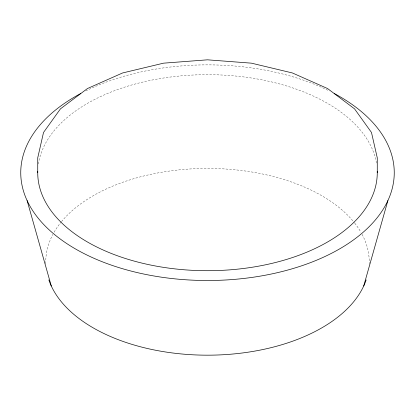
<?xml version="1.0" encoding="UTF-8"?>
<svg xmlns="http://www.w3.org/2000/svg" width="415" height="415" viewBox="0 0 415 415"><rect width="100%" height="100%" fill="white"/><g stroke="black" fill="none" stroke-linecap="round" stroke-linejoin="round"><path stroke-width="0.31" stroke-dasharray="2.08 1.56" d="M85.729 90.942A186.75 107.817 0 0 1 329.271 90.942M362.098 234.382A161.731 93.375 0 0 1 369.2 263.665M45.8 263.665A161.731 93.375 0 0 1 52.902 234.382M54.1 232.218A161.731 93.375 0 0 1 61.078 222.15M61.498 221.636A161.731 93.375 0 0 1 208.491 168.428A161.731 93.375 0 0 1 354.337 222.668M354.752 223.187A161.731 93.375 0 0 1 360.9 232.218M38.408 163.961A169.766 98.013 0 0 1 207.5 74.674A169.766 98.013 0 0 1 376.592 163.961"/><path stroke-width="0.62" d="M363.722 285.971L387.885 200.595M27.115 200.595L51.278 285.971M377.266 172.692L377.266 157.84L371.482 132.468L354.524 108.829L327.544 88.53L292.383 72.957L251.438 63.163L207.5 59.822L163.562 63.163L122.617 72.957L87.456 88.53L60.476 108.829L43.518 132.468L37.734 157.84L37.734 172.692M334.246 93.505A186.75 107.817 0 0 1 341.275 247.921A186.75 107.817 0 0 1 73.725 247.921A186.75 107.817 0 0 1 80.754 93.505M366.165 279.892A161.731 93.375 0 0 1 207.5 355.178A161.731 93.375 0 0 1 48.835 279.892M377.256 171.452A169.766 98.013 0 0 1 207.5 270.705A169.766 98.013 0 0 1 37.744 171.452"/></g></svg>
